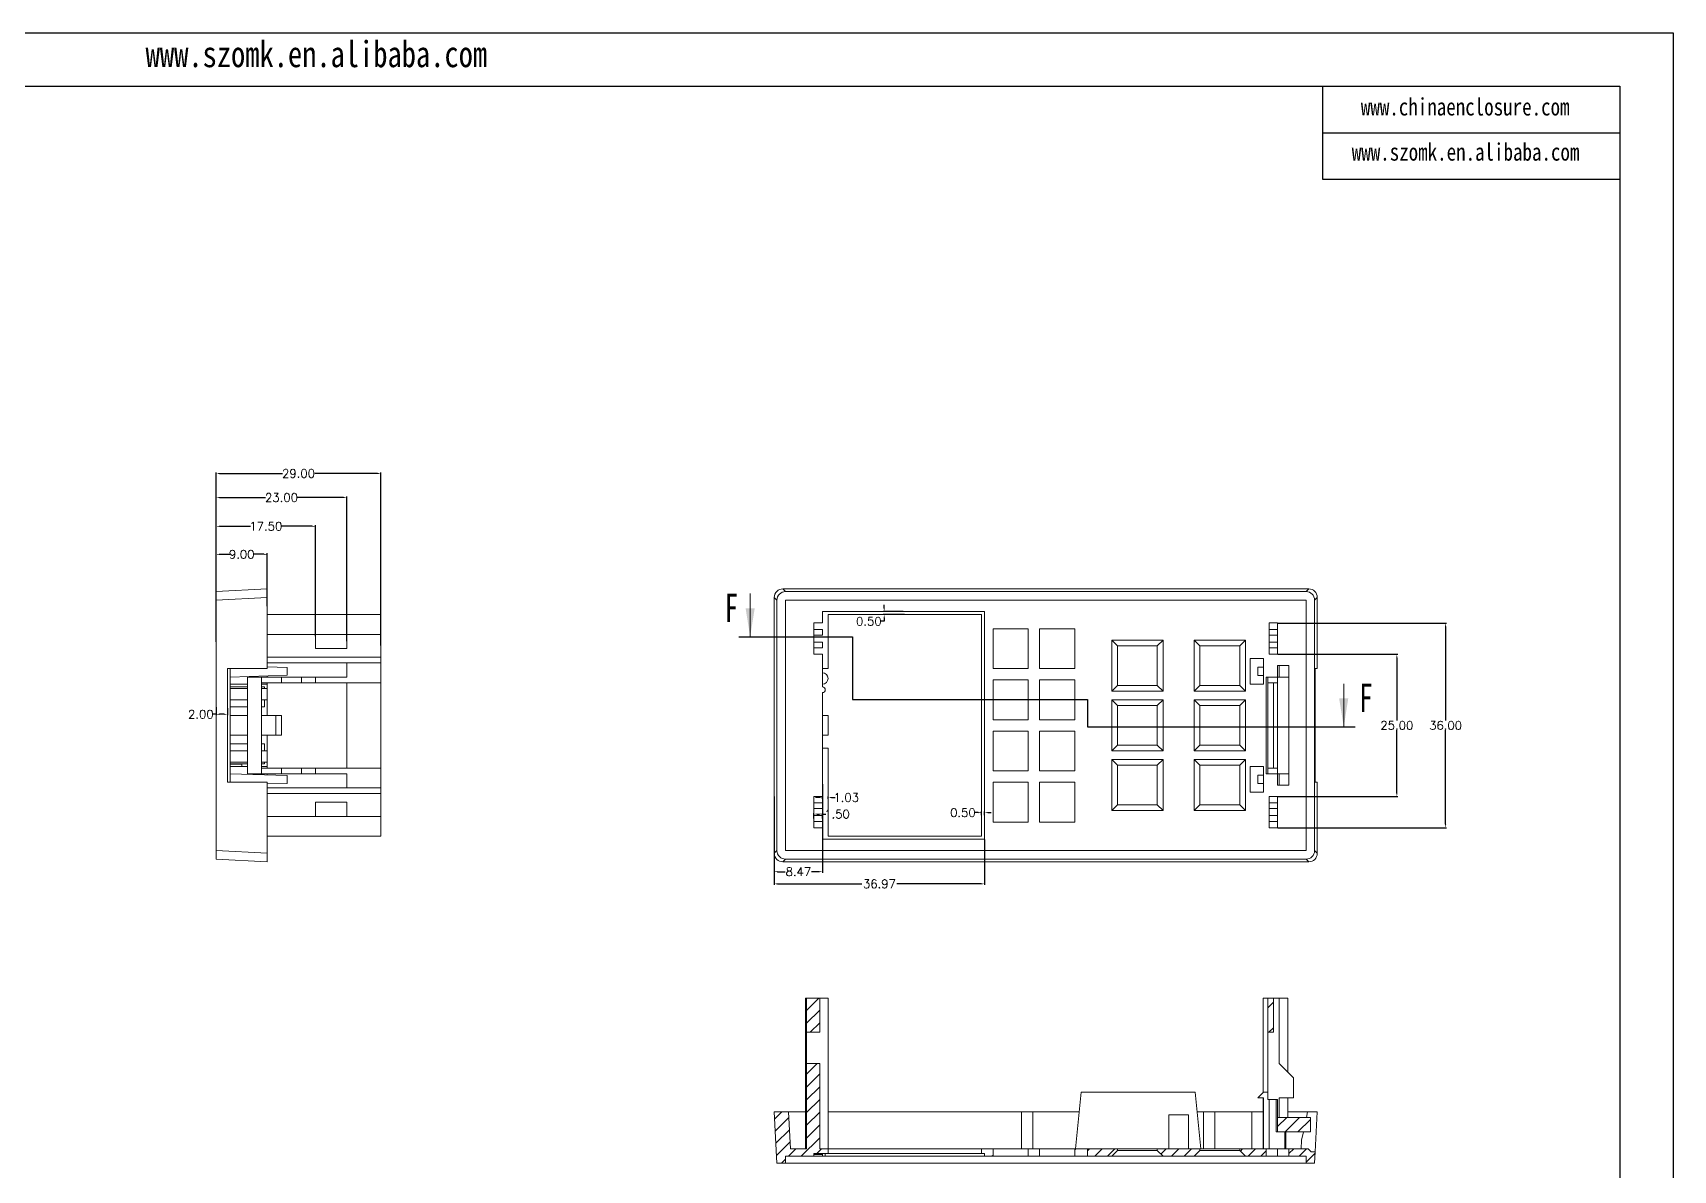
# Model space of a CAD drawing. Header units: inches. Extents: x 1113 to 3281, y 573 to 1166.
# Drawn here: x 2334.8 to 2623.3, y 768 to 968 of the extents above; entities that cross this region are included whole.
import ezdxf

# ---------------------------------------------------------------- set-up
doc = ezdxf.new("R2010")
doc.units = ezdxf.units.IN
doc.layers.add('文字', color=81, linetype='Continuous')
doc.styles.add('SLDTEXTSTYLE6', font='TXT', dxfattribs={"width": 0.7})
doc.styles.get("Standard").update_dxf_attribs({"font": 'txt', "bigfont": 'gbcbig.shx'})
doc.styles.add('宋体', font='', dxfattribs={"width": 0.8, "height": 3.5})
doc.styles.get('宋体').set_extended_font_data('SimSun')
doc.dimstyles.new('2', dxfattribs={"dimtxt": 1.5, "dimasz": 0.6, "dimexe": 0.18, "dimexo": 0.0625, "dimgap": 0.09, "dimtad": 0, "dimtih": 1, "dimtoh": 1, "dimzin": 0, "dimdsep": 46, "dimtxsty": 'Standard', "dimcen": 0, "dimadec": 0, "dimazin": 2, "dimtfac": 1, "dimtofl": 0, "dimtmove": 0, "dimatfit": 3, "dimfxl": 0, "dimtolj": 1, "dimtzin": 0, "dimarcsym": 0})
pattern_1 = [(45, (2723.336, 747.85), (-2.245064, 2.245064), [])]

# ---------------------------------------------------------------- blocks, each defined once
blk = doc.blocks.new('*D408')
at = {"color": 0, "lineweight": -2, "transparency": 16777216}
for p, q in [((2367.04, 865.84), (2367.04, 876.47)), ((2367.64, 876.29), (2369.45, 876.29)), ((2375.44, 876.29), (2373.63, 876.29)), ((2376.04, 867.19), (2376.04, 876.47))]:
    blk.add_line(p, q, dxfattribs=at)
at = {"color": 0, "transparency": 16777216}
for points in [[(2367.64, 876.39), (2367.64, 876.19), (2367.04, 876.29)], [(2375.44, 876.39), (2375.44, 876.19), (2376.04, 876.29)]]:
    blk.add_solid(points, dxfattribs=at)
at = {"layer": 'Defpoints', "color": 0, "transparency": 16777216}
for p in [(2376.04, 876.29), (2367.04, 865.78), (2376.04, 867.13)]:
    blk.add_point(p, dxfattribs=at)
at = {"color": 0, "transparency": 16777216, "insert": (2371.54, 876.29), "char_height": 1.5, "attachment_point": 5}
blk.add_mtext('\\A1;9.00', dxfattribs=at)
blk = doc.blocks.new('*D409')
at = {"color": 0, "lineweight": -2, "transparency": 16777216}
for p, q in [((2367.04, 849.42), (2367.04, 847.98)), ((2369.04, 849.21), (2369.04, 847.98)), ((2367.04, 848.16), (2366.44, 848.16)), ((2368.44, 848.16), (2367.64, 848.16))]:
    blk.add_line(p, q, dxfattribs=at)
at = {"color": 0, "transparency": 16777216}
for points in [[(2367.64, 848.26), (2367.64, 848.06), (2367.04, 848.16)], [(2368.44, 848.26), (2368.44, 848.06), (2369.04, 848.16)]]:
    blk.add_solid(points, dxfattribs=at)
at = {"layer": 'Defpoints', "color": 0, "transparency": 16777216}
for p in [(2367.04, 849.48), (2369.04, 849.27), (2367.04, 848.16)]:
    blk.add_point(p, dxfattribs=at)
at = {"color": 0, "transparency": 16777216, "insert": (2364.35, 848.16), "char_height": 1.5, "attachment_point": 5}
blk.add_mtext('\\A1;2.00', dxfattribs=at)
blk = doc.blocks.new('*D410')
at = {"color": 0, "lineweight": -2, "transparency": 16777216}
for p, q in [((2367.04, 861.87), (2367.04, 881.4)), ((2367.64, 881.22), (2373.08, 881.22)), ((2383.94, 881.22), (2378.51, 881.22)), ((2384.54, 861.87), (2384.54, 881.4))]:
    blk.add_line(p, q, dxfattribs=at)
at = {"color": 0, "transparency": 16777216}
for points in [[(2367.64, 881.32), (2367.64, 881.12), (2367.04, 881.22)], [(2383.94, 881.32), (2383.94, 881.12), (2384.54, 881.22)]]:
    blk.add_solid(points, dxfattribs=at)
at = {"layer": 'Defpoints', "color": 0, "transparency": 16777216}
for p in [(2384.54, 881.22), (2367.04, 861.81), (2384.54, 861.81)]:
    blk.add_point(p, dxfattribs=at)
at = {"color": 0, "transparency": 16777216, "insert": (2375.79, 881.22), "char_height": 1.5, "attachment_point": 5}
blk.add_mtext('\\A1;17.50', dxfattribs=at)
blk = doc.blocks.new('*D411')
at = {"color": 0, "lineweight": -2, "transparency": 16777216}
for p, q in [((2367.04, 860.92), (2367.04, 886.45)), ((2367.64, 886.27), (2375.7, 886.27)), ((2389.44, 886.27), (2381.38, 886.27)), ((2390.04, 861.03), (2390.04, 886.45))]:
    blk.add_line(p, q, dxfattribs=at)
at = {"color": 0, "transparency": 16777216}
for points in [[(2367.64, 886.37), (2367.64, 886.17), (2367.04, 886.27)], [(2389.44, 886.37), (2389.44, 886.17), (2390.04, 886.27)]]:
    blk.add_solid(points, dxfattribs=at)
at = {"layer": 'Defpoints', "color": 0, "transparency": 16777216}
for p in [(2390.04, 886.27), (2367.04, 860.86), (2390.04, 860.96)]:
    blk.add_point(p, dxfattribs=at)
at = {"color": 0, "transparency": 16777216, "insert": (2378.54, 886.27), "char_height": 1.5, "attachment_point": 5}
blk.add_mtext('\\A1;23.00', dxfattribs=at)
blk = doc.blocks.new('*D412')
at = {"color": 0, "lineweight": -2, "transparency": 16777216}
for p, q in [((2367.04, 860.92), (2367.04, 890.69)), ((2367.64, 890.51), (2378.7, 890.51)), ((2395.44, 890.51), (2384.38, 890.51)), ((2396.04, 860.28), (2396.04, 890.69))]:
    blk.add_line(p, q, dxfattribs=at)
at = {"color": 0, "transparency": 16777216}
for points in [[(2367.64, 890.61), (2367.64, 890.41), (2367.04, 890.51)], [(2395.44, 890.61), (2395.44, 890.41), (2396.04, 890.51)]]:
    blk.add_solid(points, dxfattribs=at)
at = {"layer": 'Defpoints', "color": 0, "transparency": 16777216}
for p in [(2396.04, 890.51), (2367.04, 860.86), (2396.04, 860.21)]:
    blk.add_point(p, dxfattribs=at)
at = {"color": 0, "transparency": 16777216, "insert": (2381.54, 890.51), "char_height": 1.5, "attachment_point": 5}
blk.add_mtext('\\A1;29.00', dxfattribs=at)
blk = doc.blocks.new('*D420')
at = {"color": 0, "lineweight": -2, "transparency": 16777216}
for p, q in [((2553.79, 858.71), (2574.88, 858.71)), ((2574.7, 858.11), (2574.7, 847.05)), ((2574.7, 834.31), (2574.7, 845.37)), ((2553.79, 833.71), (2574.88, 833.71))]:
    blk.add_line(p, q, dxfattribs=at)
at = {"color": 0, "transparency": 16777216}
for points in [[(2574.6, 858.11), (2574.8, 858.11), (2574.7, 858.71)], [(2574.6, 834.31), (2574.8, 834.31), (2574.7, 833.71)]]:
    blk.add_solid(points, dxfattribs=at)
at = {"layer": 'Defpoints', "color": 0, "transparency": 16777216}
for p in [(2553.73, 858.71), (2574.7, 858.71), (2553.73, 833.71)]:
    blk.add_point(p, dxfattribs=at)
at = {"color": 0, "transparency": 16777216, "insert": (2574.7, 846.21), "char_height": 1.5, "attachment_point": 5}
blk.add_mtext('\\A1;25.00', dxfattribs=at)
blk = doc.blocks.new('*D421')
at = {"color": 0, "lineweight": -2, "transparency": 16777216}
for p, q in [((2553.79, 864.21), (2583.46, 864.21)), ((2583.28, 863.61), (2583.28, 847.05)), ((2583.28, 828.81), (2583.28, 845.37)), ((2553.79, 828.21), (2583.46, 828.21))]:
    blk.add_line(p, q, dxfattribs=at)
at = {"color": 0, "transparency": 16777216}
for points in [[(2583.18, 863.61), (2583.38, 863.61), (2583.28, 864.21)], [(2583.18, 828.81), (2583.38, 828.81), (2583.28, 828.21)]]:
    blk.add_solid(points, dxfattribs=at)
at = {"layer": 'Defpoints', "color": 0, "transparency": 16777216}
for p in [(2553.73, 864.21), (2583.28, 864.21), (2553.73, 828.21)]:
    blk.add_point(p, dxfattribs=at)
at = {"color": 0, "transparency": 16777216, "insert": (2583.28, 846.21), "char_height": 1.5, "attachment_point": 5}
blk.add_mtext('\\A1;36.00', dxfattribs=at)
blk = doc.blocks.new('*D422')
at = {"color": 0, "lineweight": -2, "transparency": 16777216}
for p, q in [((2473.68, 835.88), (2473.68, 820.3)), ((2465.2, 833.73), (2465.2, 820.3)), ((2465.8, 820.48), (2467.1, 820.48)), ((2473.08, 820.48), (2471.78, 820.48))]:
    blk.add_line(p, q, dxfattribs=at)
at = {"color": 0, "transparency": 16777216}
for points in [[(2465.8, 820.58), (2465.8, 820.38), (2465.2, 820.48)], [(2473.08, 820.58), (2473.08, 820.38), (2473.68, 820.48)]]:
    blk.add_solid(points, dxfattribs=at)
at = {"layer": 'Defpoints', "color": 0, "transparency": 16777216}
for p in [(2465.2, 833.79), (2473.68, 835.94), (2465.2, 820.48)]:
    blk.add_point(p, dxfattribs=at)
at = {"color": 0, "transparency": 16777216, "insert": (2469.44, 820.48), "char_height": 1.5, "attachment_point": 5}
blk.add_mtext('\\A1;8.47', dxfattribs=at)
blk = doc.blocks.new('*D423')
at = {"color": 0, "lineweight": -2, "transparency": 16777216}
for p, q in [((2465.2, 826.95), (2465.2, 818.16)), ((2502.18, 826.15), (2502.18, 818.16)), ((2465.8, 818.34), (2480.6, 818.34)), ((2501.58, 818.34), (2486.78, 818.34))]:
    blk.add_line(p, q, dxfattribs=at)
at = {"color": 0, "transparency": 16777216}
for points in [[(2465.8, 818.44), (2465.8, 818.24), (2465.2, 818.34)], [(2501.58, 818.44), (2501.58, 818.24), (2502.18, 818.34)]]:
    blk.add_solid(points, dxfattribs=at)
at = {"layer": 'Defpoints', "color": 0, "transparency": 16777216}
for p in [(2465.2, 827.02), (2502.18, 826.21), (2502.18, 818.34)]:
    blk.add_point(p, dxfattribs=at)
at = {"color": 0, "transparency": 16777216, "insert": (2483.69, 818.34), "char_height": 1.5, "attachment_point": 5}
blk.add_mtext('\\A1;36.97', dxfattribs=at)
blk = doc.blocks.new('*D424')
at = {"color": 0, "lineweight": -2, "transparency": 16777216}
for p, q in [((2472.18, 829.83), (2472.18, 830.79)), ((2472.78, 830.61), (2473.08, 830.61)), ((2473.68, 829.83), (2473.68, 830.79)), ((2473.68, 830.61), (2474.28, 830.61))]:
    blk.add_line(p, q, dxfattribs=at)
at = {"color": 0, "transparency": 16777216}
for points in [[(2472.78, 830.71), (2472.78, 830.51), (2472.18, 830.61)], [(2473.08, 830.71), (2473.08, 830.51), (2473.68, 830.61)]]:
    blk.add_solid(points, dxfattribs=at)
at = {"layer": 'Defpoints', "color": 0, "transparency": 16777216}
for p in [(2472.18, 829.77), (2473.68, 830.61), (2473.68, 829.77)]:
    blk.add_point(p, dxfattribs=at)
at = {"color": 0, "transparency": 16777216, "insert": (2476.24, 830.61), "char_height": 1.5, "attachment_point": 5}
blk.add_mtext('\\A1;1.50', dxfattribs=at)
blk = doc.blocks.new('*D425')
at = {"color": 0, "lineweight": -2, "transparency": 16777216}
for p, q in [((2473.08, 833.53), (2472.48, 833.53)), ((2473.68, 833.32), (2473.68, 833.71)), ((2474.7, 833.32), (2474.7, 833.71)), ((2475.3, 833.53), (2475.9, 833.53))]:
    blk.add_line(p, q, dxfattribs=at)
at = {"color": 0, "transparency": 16777216}
for points in [[(2473.08, 833.63), (2473.08, 833.43), (2473.68, 833.53)], [(2475.3, 833.63), (2475.3, 833.43), (2474.7, 833.53)]]:
    blk.add_solid(points, dxfattribs=at)
at = {"layer": 'Defpoints', "color": 0, "transparency": 16777216}
for p in [(2473.68, 833.26), (2474.7, 833.53), (2474.7, 833.26)]:
    blk.add_point(p, dxfattribs=at)
at = {"color": 0, "transparency": 16777216, "insert": (2477.87, 833.53), "char_height": 1.5, "attachment_point": 5}
blk.add_mtext('\\A1;1.03', dxfattribs=at)
blk = doc.blocks.new('*D426')
at = {"color": 0, "lineweight": -2, "transparency": 16777216}
for p, q in [((2487.86, 866.21), (2484.36, 866.21)), ((2488.13, 865.71), (2484.36, 865.71)), ((2484.54, 866.81), (2484.54, 867.41)), ((2484.54, 864.51), (2483.94, 864.51)), ((2484.54, 865.11), (2484.54, 864.51))]:
    blk.add_line(p, q, dxfattribs=at)
at = {"color": 0, "transparency": 16777216}
for points in [[(2484.44, 866.81), (2484.64, 866.81), (2484.54, 866.21)], [(2484.44, 865.11), (2484.64, 865.11), (2484.54, 865.71)]]:
    blk.add_solid(points, dxfattribs=at)
at = {"layer": 'Defpoints', "color": 0, "transparency": 16777216}
for p in [(2484.54, 865.71), (2487.93, 866.21), (2488.19, 865.71)]:
    blk.add_point(p, dxfattribs=at)
at = {"color": 0, "transparency": 16777216, "insert": (2481.85, 864.51), "char_height": 1.5, "attachment_point": 5}
blk.add_mtext('\\A1;0.50', dxfattribs=at)
blk = doc.blocks.new('*D427')
at = {"color": 0, "lineweight": -2, "transparency": 16777216}
for p, q in [((2501.68, 830.42), (2501.68, 831.04)), ((2502.18, 830.42), (2502.18, 831.04)), ((2501.08, 830.86), (2500.48, 830.86)), ((2502.78, 830.86), (2503.38, 830.86))]:
    blk.add_line(p, q, dxfattribs=at)
at = {"color": 0, "transparency": 16777216}
for points in [[(2501.08, 830.96), (2501.08, 830.76), (2501.68, 830.86)], [(2502.78, 830.96), (2502.78, 830.76), (2502.18, 830.86)]]:
    blk.add_solid(points, dxfattribs=at)
at = {"layer": 'Defpoints', "color": 0, "transparency": 16777216}
for p in [(2501.68, 830.86), (2501.68, 830.36), (2502.18, 830.36)]:
    blk.add_point(p, dxfattribs=at)
at = {"color": 0, "transparency": 16777216, "insert": (2498.39, 830.86), "char_height": 1.5, "attachment_point": 5}
blk.add_mtext('\\A1;0.50', dxfattribs=at)

msp = doc.modelspace()

# ---------------------------------------------------------------- hatches: boundary and pattern name
at = {"linetype": 'Continuous', "lineweight": 0}
h = msp.add_hatch(dxfattribs=at)
h.set_pattern_fill('ANSI31', color=4, scale=0.5, style=0)
h.paths.add_polyline_path([(2473.204, 798.235), (2470.904, 798.235), (2470.904, 792.235), (2473.204, 792.235)], flags=0)
h = msp.add_hatch(dxfattribs=at)
h.set_pattern_fill('ANSI31', style=0)
h.set_pattern_definition(pattern_1)
h.paths.add_polyline_path([(2553.004, 798.235), (2552.004, 798.235), (2552.004, 792.235), (2553.004, 792.235)], flags=0)
h = msp.add_hatch(dxfattribs=at)
h.set_pattern_fill('ANSI31', color=4, scale=0.5, style=0)
h.paths.add_polyline_path([(2467.707, 778.235), (2465.204, 778.235), (2465.676, 769.235), (2467.176, 769.235), (2467.176, 770.435), (2472.176, 770.435), (2472.176, 770.935), (2474.704, 770.935), (2474.704, 771.735), (2473.204, 771.735), (2473.204, 786.735), (2470.904, 786.735), (2470.904, 771.735), (2468.048, 771.735)], flags=0)
h = msp.add_hatch(dxfattribs=at)
h.set_pattern_fill('ANSI31', color=4, scale=0.5, style=0)
h.paths.add_polyline_path([(2553.732, 774.735), (2559.504, 774.735), (2559.504, 777.235), (2553.732, 777.235)], flags=0)
h = msp.add_hatch(dxfattribs=at)
h.set_pattern_fill('ANSI31', style=0)
h.set_pattern_definition(pattern_1)
h.paths.add_polyline_path([(2501.676, 771.735), (2501.676, 770.935), (2502.176, 770.935), (2502.176, 770.435), (2503.676, 770.435), (2503.676, 771.735)], flags=0)
h = msp.add_hatch(dxfattribs=at)
h.set_pattern_fill('ANSI31', style=0)
h.set_pattern_definition(pattern_1)
h.paths.add_polyline_path([(2511.876, 771.735), (2509.876, 771.735), (2509.876, 770.435), (2511.876, 770.435)], flags=0)
h = msp.add_hatch(dxfattribs=at)
h.set_pattern_fill('ANSI31', style=0)
h.set_pattern_definition(pattern_1)
h.paths.add_polyline_path([(2520.287, 770.435), (2520.287, 771.735), (2518.076, 771.735), (2518.076, 770.435)], flags=0)
h = msp.add_hatch(dxfattribs=at)
h.set_pattern_fill('ANSI31', color=4, scale=0.5, style=0)
h.paths.add_polyline_path([(2525.576, 771.435), (2525.576, 771.735), (2520.287, 771.735), (2520.287, 770.435), (2524.576, 770.435)], flags=0)
h = msp.add_hatch(dxfattribs=at)
h.set_pattern_fill('ANSI31', color=4, scale=0.5, style=0)
h.paths.add_polyline_path([(2540.076, 771.735), (2532.576, 771.735), (2532.576, 771.435), (2533.576, 770.435), (2539.076, 770.435), (2540.076, 771.435)], flags=0)
h = msp.add_hatch(dxfattribs=at)
h.set_pattern_fill('ANSI31', color=4, scale=0.5, style=0)
h.paths.add_polyline_path([(2548.076, 770.435), (2551.732, 770.435), (2551.732, 771.735), (2547.076, 771.735), (2547.076, 771.435)], flags=0)
h = msp.add_hatch(dxfattribs=at)
h.set_pattern_fill('ANSI31', color=4, scale=0.5, style=0)
h.paths.add_polyline_path([(2558.732, 769.235), (2560.232, 769.235), (2560.337, 771.235), (2559.612, 771.235), (2559.112, 771.735), (2555.732, 771.735), (2555.732, 770.435), (2558.732, 770.435)], flags=0)

# ---------------------------------------------------------------- linework, layer by layer
for p, q in [((2064.595, 968.002), (2623.302, 968.002)), ((2623.302, 968.002), (2623.302, 572.957)), ((2079.052, 958.597), (2613.896, 958.597)), ((2561.642, 958.597), (2561.642, 942.267)), ((2613.896, 958.597), (2613.896, 582.363)), ((2561.642, 950.432), (2613.896, 950.432)), ((2561.642, 942.267), (2613.896, 942.267))]:
    msp.add_line(p, q)
at = {"color": 7, "linetype": 'Continuous', "lineweight": 15}
for p, q in [((2367.04, 869.742), (2376.04, 870.214)), ((2367.04, 868.245), (2367.04, 869.742)), ((2376.04, 868.716), (2367.04, 868.245)), ((2376.04, 870.214), (2376.04, 868.716)), ((2376.04, 868.716), (2376.04, 856.214)), ((2465.676, 868.245), (2465.204, 868.716)), ((2465.204, 823.712), (2465.204, 868.716)), ((2466.702, 870.214), (2467.174, 869.742)), ((2466.702, 870.214), (2559.206, 870.214)), ((2467.174, 869.742), (2558.734, 869.742)), ((2558.734, 869.742), (2559.206, 870.214)), ((2560.704, 868.716), (2560.232, 868.245)), ((2560.704, 868.716), (2560.704, 856.214)), ((2367.04, 868.245), (2367.04, 824.184)), ((2396.04, 865.714), (2376.04, 865.714)), ((2396.04, 862.214), (2396.04, 865.714)), ((2465.676, 824.184), (2465.676, 868.245)), ((2467.176, 868.242), (2467.176, 824.186)), ((2558.732, 868.242), (2467.176, 868.242)), ((2502.176, 866.214), (2473.676, 866.214)), ((2473.676, 866.214), (2473.676, 864.214)), ((2501.676, 865.714), (2474.704, 865.714)), ((2474.704, 856.214), (2474.704, 865.714)), ((2501.676, 826.714), (2501.676, 865.714)), ((2502.176, 826.214), (2502.176, 866.214)), ((2558.732, 824.186), (2558.732, 868.242)), ((2560.232, 868.245), (2560.232, 824.184)), ((2473.676, 864.214), (2472.176, 864.214)), ((2472.176, 864.214), (2472.176, 858.714)), ((2473.676, 863.094), (2472.176, 863.094)), ((2473.676, 862.094), (2473.676, 863.094)), ((2509.876, 863.214), (2503.676, 863.214)), ((2503.676, 863.214), (2503.676, 856.214)), ((2509.876, 856.214), (2509.876, 863.214)), ((2518.076, 863.214), (2511.876, 863.214)), ((2511.876, 863.214), (2511.876, 856.214)), ((2518.076, 856.214), (2518.076, 863.214)), ((2552.232, 864.214), (2553.732, 864.214)), ((2552.232, 858.714), (2552.232, 864.214)), ((2552.232, 863.094), (2553.732, 863.094)), ((2553.732, 864.214), (2553.732, 858.714)), ((2376.04, 862.214), (2396.04, 862.214)), ((2384.54, 859.714), (2384.54, 862.214)), ((2390.04, 862.214), (2390.04, 859.714)), ((2396.04, 862.214), (2396.04, 858.214)), ((2472.176, 862.094), (2473.676, 862.094)), ((2473.676, 860.834), (2472.176, 860.834)), ((2472.176, 859.834), (2473.676, 859.834)), ((2473.676, 859.834), (2473.676, 860.834)), ((2524.576, 861.214), (2533.576, 861.214)), ((2524.576, 852.214), (2524.576, 861.214)), ((2525.576, 860.214), (2524.576, 861.214)), ((2525.576, 860.214), (2525.576, 853.214)), ((2532.576, 860.214), (2525.576, 860.214)), ((2532.576, 860.214), (2533.576, 861.214)), ((2532.576, 853.214), (2532.576, 860.214)), ((2533.576, 861.214), (2533.576, 852.214)), ((2539.076, 861.214), (2548.076, 861.214)), ((2539.076, 852.214), (2539.076, 861.214)), ((2540.076, 860.214), (2539.076, 861.214)), ((2540.076, 860.214), (2540.076, 853.214)), ((2547.076, 860.214), (2540.076, 860.214)), ((2548.076, 861.214), (2547.076, 860.214)), ((2547.076, 853.214), (2547.076, 860.214)), ((2548.076, 861.214), (2548.076, 852.214)), ((2553.732, 862.094), (2552.232, 862.094)), ((2552.232, 860.834), (2553.732, 860.834)), ((2553.732, 859.834), (2552.232, 859.834)), ((2376.04, 858.214), (2396.04, 858.214)), ((2376.04, 857.214), (2396.04, 857.214)), ((2390.04, 859.714), (2384.54, 859.714)), ((2390.04, 854.714), (2390.04, 857.214)), ((2396.04, 858.214), (2396.04, 857.214)), ((2396.04, 857.214), (2396.04, 853.714)), ((2472.176, 858.714), (2473.676, 858.714)), ((2473.676, 858.714), (2473.676, 852.964)), ((2551.232, 857.964), (2548.932, 857.964)), ((2548.932, 857.964), (2548.932, 853.464)), ((2551.232, 853.464), (2551.232, 857.964)), ((2553.732, 858.714), (2552.232, 858.714)), ((2369.04, 856.214), (2376.04, 856.214)), ((2369.04, 856.214), (2369.04, 836.214)), ((2369.54, 836.214), (2369.54, 856.214)), ((2369.54, 854.714), (2379.54, 855.014)), ((2372.54, 854.714), (2375.04, 854.714)), ((2372.54, 837.714), (2372.54, 854.714)), ((2375.04, 854.714), (2375.04, 837.714)), ((2375.04, 854.714), (2378.54, 854.714)), ((2379.54, 856.414), (2376.04, 856.519)), ((2376.04, 854.909), (2376.04, 854.714)), ((2378.54, 854.714), (2378.54, 853.714)), ((2382.04, 854.714), (2378.54, 854.714)), ((2379.54, 856.414), (2379.54, 855.014)), ((2382.04, 853.714), (2382.04, 854.714)), ((2382.04, 854.714), (2384.54, 854.714)), ((2384.54, 853.714), (2384.54, 854.714)), ((2384.54, 854.714), (2390.04, 854.714)), ((2474.704, 856.214), (2473.676, 856.214)), ((2503.676, 856.214), (2509.876, 856.214)), ((2509.876, 854.214), (2503.676, 854.214)), ((2503.676, 854.214), (2503.676, 847.214)), ((2509.876, 847.214), (2509.876, 854.214)), ((2511.876, 856.214), (2518.076, 856.214)), ((2518.076, 854.214), (2511.876, 854.214)), ((2511.876, 854.214), (2511.876, 847.214)), ((2518.076, 847.214), (2518.076, 854.214)), ((2550.232, 854.984), (2550.232, 856.444)), ((2550.232, 856.444), (2551.232, 856.444)), ((2550.232, 854.984), (2551.232, 854.984)), ((2553.732, 854.714), (2551.732, 854.714)), ((2551.732, 854.714), (2551.732, 837.714)), ((2552.004, 854.714), (2552.004, 853.714)), ((2555.732, 856.714), (2553.732, 856.714)), ((2553.732, 856.714), (2553.732, 854.714)), ((2553.732, 854.714), (2555.732, 854.714)), ((2553.732, 854.714), (2553.732, 837.714)), ((2554.004, 854.714), (2554.004, 856.714)), ((2555.732, 835.714), (2555.732, 856.714)), ((2560.337, 856.214), (2560.704, 856.214)), ((2560.337, 856.214), (2560.337, 836.214)), ((2369.54, 853.464), (2372.54, 853.464)), ((2372.54, 852.964), (2369.54, 852.964)), ((2372.54, 852.714), (2369.54, 852.714)), ((2375.04, 853.714), (2378.54, 853.714)), ((2375.04, 853.464), (2376.04, 853.464)), ((2375.54, 852.964), (2375.04, 852.964)), ((2376.04, 852.714), (2375.04, 852.714)), ((2375.54, 852.964), (2375.54, 852.714)), ((2376.04, 853.714), (2376.04, 853.464)), ((2376.04, 852.714), (2376.04, 853.464)), ((2376.04, 852.714), (2376.04, 850.714)), ((2378.54, 853.714), (2382.04, 853.714)), ((2384.54, 853.714), (2382.04, 853.714)), ((2384.54, 853.714), (2396.04, 853.714)), ((2390.04, 838.714), (2390.04, 853.714)), ((2396.04, 853.714), (2396.04, 838.714)), ((2473.676, 851.964), (2473.676, 833.714)), ((2524.576, 852.214), (2525.576, 853.214)), ((2533.576, 852.214), (2524.576, 852.214)), ((2525.576, 853.214), (2532.576, 853.214)), ((2533.576, 852.214), (2532.576, 853.214)), ((2540.076, 853.214), (2539.076, 852.214)), ((2548.076, 852.214), (2539.076, 852.214)), ((2540.076, 853.214), (2547.076, 853.214)), ((2548.076, 852.214), (2547.076, 853.214)), ((2548.932, 853.464), (2551.232, 853.464)), ((2552.004, 853.714), (2553.732, 853.714)), ((2552.004, 853.714), (2552.004, 838.714)), ((2553.004, 838.714), (2553.004, 853.714)), ((2369.54, 850.714), (2372.54, 850.714)), ((2369.54, 849.464), (2372.54, 849.464)), ((2375.04, 850.714), (2376.04, 850.714)), ((2375.04, 849.464), (2375.54, 849.464)), ((2375.54, 850.714), (2375.54, 849.464)), ((2376.04, 847.964), (2376.04, 850.714)), ((2524.576, 850.714), (2533.576, 850.714)), ((2524.576, 841.714), (2524.576, 850.714)), ((2525.576, 849.714), (2524.576, 850.714)), ((2532.576, 849.714), (2525.576, 849.714)), ((2525.576, 849.714), (2525.576, 842.714)), ((2533.576, 850.714), (2532.576, 849.714)), ((2532.576, 842.714), (2532.576, 849.714)), ((2533.576, 850.714), (2533.576, 841.714)), ((2539.076, 850.714), (2548.076, 850.714)), ((2539.076, 841.714), (2539.076, 850.714)), ((2540.076, 849.714), (2539.076, 850.714)), ((2540.076, 849.714), (2540.076, 842.714)), ((2547.076, 849.714), (2540.076, 849.714)), ((2547.076, 849.714), (2548.076, 850.714)), ((2547.076, 842.714), (2547.076, 849.714)), ((2548.076, 850.714), (2548.076, 841.714)), ((2372.54, 847.964), (2369.54, 847.964)), ((2377.54, 847.964), (2375.04, 847.964)), ((2377.54, 847.964), (2377.54, 844.464)), ((2377.54, 847.964), (2378.54, 847.964)), ((2378.54, 847.964), (2378.54, 844.464)), ((2474.676, 847.964), (2473.676, 847.964)), ((2474.676, 847.964), (2474.676, 844.464)), ((2503.676, 847.214), (2509.876, 847.214)), ((2511.876, 847.214), (2518.076, 847.214)), ((2372.54, 844.464), (2369.54, 844.464)), ((2372.54, 842.964), (2369.54, 842.964)), ((2377.54, 844.464), (2375.04, 844.464)), ((2375.54, 842.964), (2375.04, 842.964)), ((2375.54, 841.714), (2375.54, 842.964)), ((2376.04, 841.714), (2376.04, 844.464)), ((2378.54, 844.464), (2377.54, 844.464)), ((2474.676, 844.464), (2473.676, 844.464)), ((2503.676, 845.214), (2509.876, 845.214)), ((2503.676, 838.214), (2503.676, 845.214)), ((2509.876, 845.214), (2509.876, 838.214)), ((2511.876, 845.214), (2518.076, 845.214)), ((2511.876, 838.214), (2511.876, 845.214)), ((2518.076, 845.214), (2518.076, 838.214)), ((2525.576, 842.714), (2524.576, 841.714)), ((2525.576, 842.714), (2532.576, 842.714)), ((2533.576, 841.714), (2532.576, 842.714)), ((2539.076, 841.714), (2540.076, 842.714)), ((2540.076, 842.714), (2547.076, 842.714)), ((2548.076, 841.714), (2547.076, 842.714)), ((2372.54, 841.714), (2369.54, 841.714)), ((2369.54, 839.714), (2372.54, 839.714)), ((2376.04, 841.714), (2375.04, 841.714)), ((2375.04, 839.714), (2376.04, 839.714)), ((2375.54, 839.464), (2375.54, 839.714)), ((2376.04, 841.714), (2376.04, 839.714)), ((2376.04, 838.964), (2376.04, 839.714)), ((2473.676, 842.214), (2474.704, 842.214)), ((2474.704, 826.714), (2474.704, 842.214)), ((2533.576, 841.714), (2524.576, 841.714)), ((2524.576, 840.214), (2533.576, 840.214)), ((2524.576, 831.214), (2524.576, 840.214)), ((2525.576, 839.214), (2524.576, 840.214)), ((2532.576, 839.214), (2533.576, 840.214)), ((2533.576, 840.214), (2533.576, 831.214)), ((2548.076, 841.714), (2539.076, 841.714)), ((2539.076, 840.214), (2548.076, 840.214)), ((2539.076, 831.214), (2539.076, 840.214)), ((2540.076, 839.214), (2539.076, 840.214)), ((2548.076, 840.214), (2547.076, 839.214)), ((2548.076, 840.214), (2548.076, 831.214)), ((2369.54, 839.464), (2372.54, 839.464)), ((2371.54, 839.414), (2369.54, 839.414)), ((2372.54, 838.964), (2369.54, 838.964)), ((2369.54, 837.714), (2379.54, 837.414)), ((2371.54, 838.964), (2371.54, 839.414)), ((2375.04, 837.714), (2372.54, 837.714)), ((2375.04, 839.464), (2375.54, 839.464)), ((2376.04, 838.964), (2375.04, 838.964)), ((2375.04, 838.714), (2378.54, 838.714)), ((2378.54, 837.714), (2375.04, 837.714)), ((2376.04, 838.964), (2376.04, 838.714)), ((2376.04, 837.714), (2376.04, 837.519)), ((2378.54, 838.714), (2378.54, 837.714)), ((2382.04, 838.714), (2378.54, 838.714)), ((2378.54, 837.714), (2382.04, 837.714)), ((2379.54, 836.014), (2379.54, 837.414)), ((2382.04, 837.714), (2382.04, 838.714)), ((2382.04, 838.714), (2384.54, 838.714)), ((2384.54, 837.714), (2382.04, 837.714)), ((2384.54, 837.714), (2384.54, 838.714)), ((2384.54, 838.714), (2396.04, 838.714)), ((2390.04, 837.714), (2384.54, 837.714)), ((2390.04, 835.214), (2390.04, 837.714)), ((2396.04, 838.714), (2396.04, 835.214)), ((2509.876, 838.214), (2503.676, 838.214)), ((2518.076, 838.214), (2511.876, 838.214)), ((2532.576, 839.214), (2525.576, 839.214)), ((2525.576, 839.214), (2525.576, 832.214)), ((2532.576, 832.214), (2532.576, 839.214)), ((2547.076, 839.214), (2540.076, 839.214)), ((2540.076, 839.214), (2540.076, 832.214)), ((2547.076, 832.214), (2547.076, 839.214)), ((2548.932, 838.964), (2551.232, 838.964)), ((2548.932, 834.464), (2548.932, 838.964)), ((2550.232, 837.444), (2550.232, 835.984)), ((2550.232, 837.444), (2551.232, 837.444)), ((2551.232, 838.964), (2551.232, 834.464)), ((2551.732, 837.714), (2553.732, 837.714)), ((2552.004, 838.714), (2552.004, 837.714)), ((2553.732, 838.714), (2552.004, 838.714)), ((2553.732, 837.714), (2553.732, 835.714)), ((2555.732, 837.714), (2553.732, 837.714)), ((2554.004, 835.714), (2554.004, 837.714)), ((2376.04, 836.214), (2369.04, 836.214)), ((2376.04, 836.214), (2376.04, 823.712)), ((2379.54, 836.014), (2376.04, 835.909)), ((2376.04, 835.214), (2396.04, 835.214)), ((2376.04, 834.214), (2396.04, 834.214)), ((2396.04, 835.214), (2396.04, 834.214)), ((2396.04, 830.214), (2396.04, 834.214)), ((2503.676, 836.214), (2509.876, 836.214)), ((2503.676, 829.214), (2503.676, 836.214)), ((2509.876, 836.214), (2509.876, 829.214)), ((2511.876, 836.214), (2518.076, 836.214)), ((2511.876, 829.214), (2511.876, 836.214)), ((2518.076, 836.214), (2518.076, 829.214)), ((2551.232, 834.464), (2548.932, 834.464)), ((2550.232, 835.984), (2551.232, 835.984)), ((2553.732, 835.714), (2555.732, 835.714)), ((2560.704, 836.214), (2560.337, 836.214)), ((2560.704, 836.214), (2560.704, 823.712)), ((2384.54, 832.714), (2390.04, 832.714)), ((2384.54, 830.214), (2384.54, 832.714)), ((2390.04, 832.714), (2390.04, 830.214)), ((2472.176, 833.714), (2473.676, 833.714)), ((2472.176, 828.214), (2472.176, 833.714)), ((2472.176, 832.594), (2473.676, 832.594)), ((2473.676, 831.594), (2472.176, 831.594)), ((2473.676, 832.594), (2473.676, 831.594)), ((2524.576, 831.214), (2525.576, 832.214)), ((2533.576, 831.214), (2524.576, 831.214)), ((2525.576, 832.214), (2532.576, 832.214)), ((2533.576, 831.214), (2532.576, 832.214)), ((2540.076, 832.214), (2539.076, 831.214)), ((2548.076, 831.214), (2539.076, 831.214)), ((2540.076, 832.214), (2547.076, 832.214)), ((2548.076, 831.214), (2547.076, 832.214)), ((2553.732, 833.714), (2552.232, 833.714)), ((2552.232, 833.714), (2552.232, 828.214)), ((2553.732, 832.594), (2552.232, 832.594)), ((2552.232, 831.594), (2553.732, 831.594)), ((2553.732, 828.214), (2553.732, 833.714)), ((2376.04, 830.214), (2396.04, 830.214)), ((2396.04, 830.214), (2396.04, 826.714)), ((2472.176, 830.334), (2473.676, 830.334)), ((2473.676, 829.334), (2472.176, 829.334)), ((2473.676, 828.214), (2472.176, 828.214)), ((2473.676, 830.334), (2473.676, 829.334)), ((2473.676, 828.214), (2473.676, 826.214)), ((2509.876, 829.214), (2503.676, 829.214)), ((2518.076, 829.214), (2511.876, 829.214)), ((2553.732, 830.334), (2552.232, 830.334)), ((2552.232, 829.334), (2553.732, 829.334)), ((2552.232, 828.214), (2553.732, 828.214)), ((2396.04, 826.714), (2376.04, 826.714)), ((2473.676, 826.214), (2502.176, 826.214)), ((2474.704, 826.714), (2501.676, 826.714)), ((2367.04, 822.686), (2367.04, 824.184)), ((2367.04, 824.184), (2376.04, 823.712)), ((2376.04, 822.214), (2367.04, 822.686)), ((2376.04, 823.712), (2376.04, 822.214)), ((2465.204, 823.712), (2465.676, 824.184)), ((2467.174, 822.686), (2466.702, 822.214)), ((2558.734, 822.686), (2467.174, 822.686)), ((2467.176, 824.186), (2558.732, 824.186)), ((2559.206, 822.214), (2558.734, 822.686)), ((2560.232, 824.184), (2560.704, 823.712)), ((2559.206, 822.214), (2466.702, 822.214)), ((2470.704, 771.735), (2470.704, 798.235)), ((2470.704, 798.235), (2470.904, 798.235)), ((2470.904, 798.235), (2470.904, 792.235)), ((2470.904, 798.235), (2473.204, 798.235)), ((2473.204, 792.235), (2473.204, 798.235)), ((2474.704, 798.235), (2473.204, 798.235)), ((2474.704, 771.735), (2474.704, 798.235)), ((2551.204, 798.235), (2551.204, 781.707)), ((2551.204, 798.235), (2552.004, 798.235)), ((2552.004, 792.235), (2552.004, 798.235)), ((2552.004, 798.235), (2553.004, 798.235)), ((2553.004, 798.235), (2553.004, 792.235)), ((2553.004, 798.235), (2554.004, 798.235)), ((2554.004, 786.735), (2554.004, 798.235)), ((2554.004, 798.235), (2555.504, 798.235)), ((2555.504, 785.235), (2555.504, 798.235)), ((2470.904, 792.235), (2473.204, 792.235)), ((2470.904, 786.735), (2470.904, 792.235)), ((2552.004, 792.235), (2553.004, 792.235)), ((2552.004, 792.235), (2552.004, 780.435)), ((2473.204, 786.735), (2470.904, 786.735)), ((2470.904, 786.735), (2470.904, 771.735)), ((2473.204, 771.735), (2473.204, 786.735)), ((2556.504, 784.235), (2554.004, 786.735)), ((2556.504, 784.235), (2556.504, 780.735)), ((2519.204, 781.735), (2518.204, 771.735)), ((2539.204, 781.735), (2519.204, 781.735)), ((2540.204, 771.735), (2539.204, 781.735)), ((2551.232, 781.735), (2550.232, 780.735)), ((2550.232, 780.735), (2551.232, 780.735)), ((2551.204, 780.735), (2551.204, 771.735)), ((2552.004, 781.735), (2551.232, 781.735)), ((2551.232, 771.735), (2551.232, 780.735)), ((2553.732, 780.435), (2552.004, 780.435)), ((2552.232, 771.735), (2552.232, 780.435)), ((2553.504, 780.435), (2553.504, 774.735)), ((2553.732, 777.235), (2553.732, 780.435)), ((2556.504, 780.735), (2554.004, 780.735)), ((2554.004, 777.235), (2554.004, 780.735)), ((2555.504, 777.235), (2555.504, 780.735)), ((2465.204, 778.235), (2465.676, 769.235)), ((2467.707, 778.235), (2465.204, 778.235)), ((2467.707, 778.235), (2468.048, 771.735)), ((2470.704, 778.235), (2467.707, 778.235)), ((2508.704, 778.235), (2474.704, 778.235)), ((2508.704, 778.235), (2508.704, 771.735)), ((2510.704, 778.235), (2508.704, 778.235)), ((2510.704, 771.735), (2510.704, 778.235)), ((2518.854, 778.235), (2510.704, 778.235)), ((2534.576, 777.735), (2534.576, 771.735)), ((2538.076, 777.735), (2534.576, 777.735)), ((2538.076, 771.735), (2538.076, 777.735)), ((2540.704, 778.235), (2539.554, 778.235)), ((2540.704, 778.235), (2540.704, 771.735)), ((2542.704, 778.235), (2540.704, 778.235)), ((2542.704, 771.735), (2542.704, 778.235)), ((2549.204, 778.235), (2542.704, 778.235)), ((2549.204, 778.235), (2549.204, 771.735)), ((2549.204, 778.235), (2551.204, 778.235)), ((2551.204, 771.735), (2551.204, 778.235)), ((2553.732, 777.235), (2559.504, 777.235)), ((2553.732, 777.235), (2553.732, 774.735)), ((2559.001, 778.235), (2555.504, 778.235)), ((2559.001, 778.235), (2558.788, 777.235)), ((2560.704, 778.235), (2559.001, 778.235)), ((2559.504, 774.735), (2559.504, 777.235)), ((2560.704, 778.235), (2560.337, 771.235)), ((2553.504, 774.735), (2553.732, 774.735)), ((2553.732, 774.735), (2559.504, 774.735)), ((2555.004, 771.735), (2555.004, 774.735)), ((2555.204, 771.735), (2555.204, 774.735)), ((2557.939, 773.242), (2557.86, 771.735)), ((2558.256, 774.735), (2557.939, 773.242)), ((2472.176, 770.435), (2467.176, 770.435)), ((2467.176, 769.235), (2467.176, 770.435)), ((2470.904, 771.735), (2468.048, 771.735)), ((2472.176, 770.935), (2474.704, 770.935)), ((2472.176, 770.435), (2472.176, 770.935)), ((2473.676, 770.735), (2472.176, 770.735)), ((2472.176, 770.435), (2473.676, 770.435)), ((2474.704, 771.735), (2473.204, 771.735)), ((2473.676, 770.735), (2473.676, 770.935)), ((2473.676, 770.735), (2473.676, 770.435)), ((2473.676, 770.435), (2474.176, 770.435)), ((2474.176, 770.435), (2474.176, 770.935)), ((2474.176, 770.435), (2502.176, 770.435)), ((2474.704, 770.935), (2474.704, 771.735)), ((2501.676, 771.735), (2474.704, 771.735)), ((2474.704, 770.935), (2501.676, 770.935)), ((2501.676, 771.735), (2501.676, 770.935)), ((2503.676, 771.735), (2501.676, 771.735)), ((2501.676, 770.935), (2502.176, 770.935)), ((2502.176, 770.935), (2502.176, 770.435)), ((2503.676, 770.435), (2502.176, 770.435)), ((2503.676, 770.435), (2503.676, 771.735)), ((2503.676, 771.735), (2509.876, 771.735)), ((2503.676, 770.435), (2509.876, 770.435)), ((2509.876, 771.735), (2509.876, 770.435)), ((2511.876, 771.735), (2509.876, 771.735)), ((2511.876, 770.435), (2509.876, 770.435)), ((2511.876, 770.435), (2511.876, 771.735)), ((2511.876, 771.735), (2518.076, 771.735)), ((2511.876, 770.435), (2518.076, 770.435)), ((2518.076, 771.735), (2518.076, 770.435)), ((2520.287, 771.735), (2518.076, 771.735)), ((2520.287, 770.435), (2518.076, 770.435)), ((2520.287, 770.435), (2520.287, 771.735)), ((2525.576, 771.735), (2520.287, 771.735)), ((2524.576, 770.435), (2520.287, 770.435)), ((2525.576, 771.435), (2524.576, 770.435)), ((2533.576, 770.435), (2524.576, 770.435)), ((2525.576, 771.435), (2525.576, 771.735)), ((2525.576, 771.735), (2532.576, 771.735)), ((2525.576, 771.435), (2532.576, 771.435)), ((2532.576, 771.735), (2532.576, 771.435)), ((2540.076, 771.735), (2532.576, 771.735)), ((2533.576, 770.435), (2532.576, 771.435)), ((2539.076, 770.435), (2533.576, 770.435)), ((2540.076, 771.435), (2539.076, 770.435)), ((2548.076, 770.435), (2539.076, 770.435)), ((2540.076, 771.435), (2540.076, 771.735)), ((2540.076, 771.735), (2547.076, 771.735)), ((2540.076, 771.435), (2547.076, 771.435)), ((2547.076, 771.735), (2547.076, 771.435)), ((2551.732, 771.735), (2547.076, 771.735)), ((2548.076, 770.435), (2547.076, 771.435)), ((2551.732, 770.435), (2548.076, 770.435)), ((2551.732, 770.435), (2551.732, 771.735)), ((2552.232, 771.735), (2551.732, 771.735)), ((2551.732, 770.435), (2553.732, 770.435)), ((2552.232, 771.735), (2553.732, 771.735)), ((2553.732, 771.735), (2553.732, 770.435)), ((2553.732, 771.735), (2555.732, 771.735)), ((2553.732, 770.435), (2555.732, 770.435)), ((2555.732, 771.735), (2555.732, 770.435)), ((2559.112, 771.735), (2555.732, 771.735)), ((2558.732, 770.435), (2555.732, 770.435)), ((2558.732, 770.435), (2558.732, 769.235)), ((2559.612, 771.235), (2559.112, 771.735)), ((2559.612, 771.235), (2560.337, 771.235)), ((2560.232, 769.235), (2560.337, 771.235)), ((2467.176, 769.235), (2465.676, 769.235)), ((2467.176, 769.235), (2558.732, 769.235)), ((2560.232, 769.235), (2558.732, 769.235))]:
    msp.add_line(p, q, dxfattribs=at)
at = {"color": 7, "linetype": 'Continuous', "lineweight": 0}
for p, q in [((2460.967, 869.392), (2460.967, 861.792)), ((2565.358, 853.542), (2565.358, 845.942))]:
    msp.add_line(p, q, dxfattribs=at)
at = {"color": 1}
for p, q in [((2458.967, 861.792), (2478.98, 861.792)), ((2478.98, 861.792), (2478.98, 850.745)), ((2478.98, 850.745), (2520.287, 850.745)), ((2520.287, 850.745), (2520.287, 845.942)), ((2520.287, 845.942), (2567.358, 845.942))]:
    msp.add_line(p, q, dxfattribs=at)
at = {"color": 7, "linetype": 'Continuous', "lineweight": 15}
for centre, radius in [((2473.676, 854.464), 1), ((2473.676, 852.464), 0.5)]:
    msp.add_arc(centre, radius, 270, 90, dxfattribs=at)
for centre, major_axis in [((2466.706, 868.712), (1.064, -1.064)), ((2467.178, 868.24), (1.064, -1.064)), ((2558.73, 868.24), (-1.064, -1.064)), ((2559.202, 868.712), (-1.064, -1.064)), ((2466.706, 823.716), (1.064, 1.064)), ((2467.178, 824.188), (1.064, 1.064)), ((2558.73, 824.188), (-1.064, 1.064)), ((2559.202, 823.716), (-1.064, 1.064))]:
    msp.add_ellipse(centre, major_axis=major_axis, ratio=0.9972647, start_param=2.357564, end_param=3.9256213, dxfattribs=at)
at = {"color": 7, "linetype": 'Continuous', "lineweight": 0}
for points in [[(2460.967, 861.792), (2461.767, 866.792), (2460.167, 866.792)], [(2565.358, 845.942), (2566.158, 850.942), (2564.558, 850.942)]]:
    msp.add_solid(points, dxfattribs=at)

# ---------------------------------------------------------------- texts
at = {"color": 7, "linetype": 'Continuous', "char_height": 5, "attachment_point": 1, "style": 'SLDTEXTSTYLE6'}
for insert in [(2456.485, 869.392), (2568.068, 853.542)]:
    msp.add_mtext('F', dxfattribs=dict(at, insert=insert))
at = {"layer": '文字', "color": 0, "attachment_point": 1, "style": '宋体'}
for s, insert, char_height, width in [('www.szomk.en.alibaba.com', (2354.65, 966.562), 4.59842, 80.78975), ('www.chinaenclosure.com', (2568.373, 956.528), 3.06561, 53.85983), ('www.szomk.en.alibaba.com', (2566.771, 948.59), 3.06561, 53.85983)]:
    msp.add_mtext(s, dxfattribs=dict(at, insert=insert, char_height=char_height, width=width))

# ---------------------------------------------------------------- dimensions: what is measured, and where the dimension line sits
for base, p1, p2, picture, middle in [((2396.04, 890.506), (2367.04, 860.857), (2396.04, 860.214), '*D412', (2381.54, 890.506)), ((2390.04, 886.271), (2367.04, 860.857), (2390.04, 860.964), '*D411', (2378.54, 886.271)), ((2384.54, 881.22), (2367.04, 861.812), (2384.54, 861.812), '*D410', (2375.79, 881.22)), ((2376.04, 876.29), (2367.04, 865.779), (2376.04, 867.129), '*D408', (2371.54, 876.29)), ((2367.04, 848.161), (2369.04, 849.269), (2367.04, 849.482), '*D409', (2364.35, 848.161)), ((2465.204, 820.484), (2473.676, 835.943), (2465.204, 833.79), '*D422', (2469.44, 820.484)), ((2474.704, 833.532), (2473.676, 833.261), (2474.704, 833.261), '*D425', (2477.869, 833.532)), ((2473.676, 830.613), (2472.176, 829.77), (2473.676, 829.77), '*D424', (2476.241, 830.613)), ((2501.676, 830.86), (2502.176, 830.361), (2501.676, 830.361), '*D427', (2498.386, 830.86)), ((2502.176, 818.34), (2465.204, 827.016), (2502.176, 826.214), '*D423', (2483.69, 818.34))]:
    dim = msp.add_linear_dim(base=base, p1=p1, p2=p2, dimstyle='2')
    dim.commit()
    dim.dimension.update_dxf_attribs({"geometry": picture, "text_midpoint": middle})
for base, p1, p2, picture, middle in [((2484.541, 865.714), (2487.926, 866.214), (2488.19, 865.714), '*D426', (2481.851, 864.514)), ((2583.282, 864.214), (2553.732, 828.214), (2553.732, 864.214), '*D421', (2583.282, 846.214)), ((2574.703, 858.714), (2553.732, 833.714), (2553.732, 858.714), '*D420', (2574.703, 846.214))]:
    dim = msp.add_linear_dim(base=base, p1=p1, p2=p2, angle=90, dimstyle='2')
    dim.commit()
    dim.dimension.update_dxf_attribs({"geometry": picture, "text_midpoint": middle})

doc.saveas('drawing.dxf')
